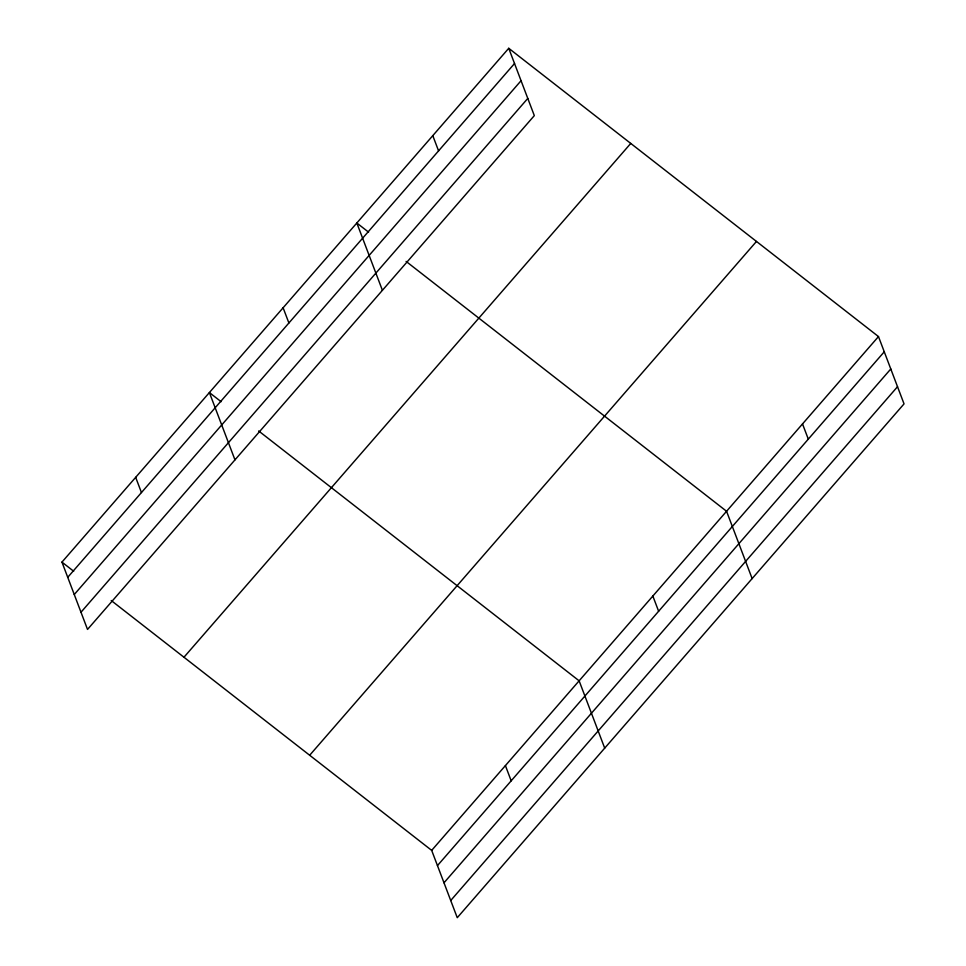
<?xml version="1.0" encoding="UTF-8"?>
<svg xmlns="http://www.w3.org/2000/svg" width="966" height="966" viewBox="0 0 966 966"><rect width="100%" height="100%" fill="white"/><g stroke="black" fill="none" stroke-linecap="round" stroke-linejoin="round"><path stroke-width="1.45" d="M508.744 48.3L534.319 115.618L87.52 629.434L61.957 562.115L508.744 48.3L878.48 336.566L904.043 403.885L457.256 917.7L431.681 850.382L111.223 600.526M67.729 577.33L514.528 63.515M74.261 594.525L521.06 80.709M80.987 612.239L527.786 98.423M183.963 657.242L630.75 143.427M309.675 755.255L756.463 241.44M431.681 850.382L878.48 336.566M437.465 865.596L884.252 351.793M443.998 882.791L890.785 368.976M450.724 900.505L897.523 386.702M368.565 232.142L356.828 223.001L382.403 290.319M406.106 261.412L726.565 511.268L752.14 578.586M221.129 401.699L209.393 392.558L234.967 459.876M258.671 430.969L579.129 680.825L604.704 748.143M61.957 562.115L73.682 571.256M802.517 423.917L808.3 439.132M652.847 596.046L658.631 611.261M432.792 135.651L438.564 150.865M505.411 765.603L511.183 780.818M283.11 307.78L288.894 322.994M135.675 477.337L141.447 492.551"/></g></svg>
